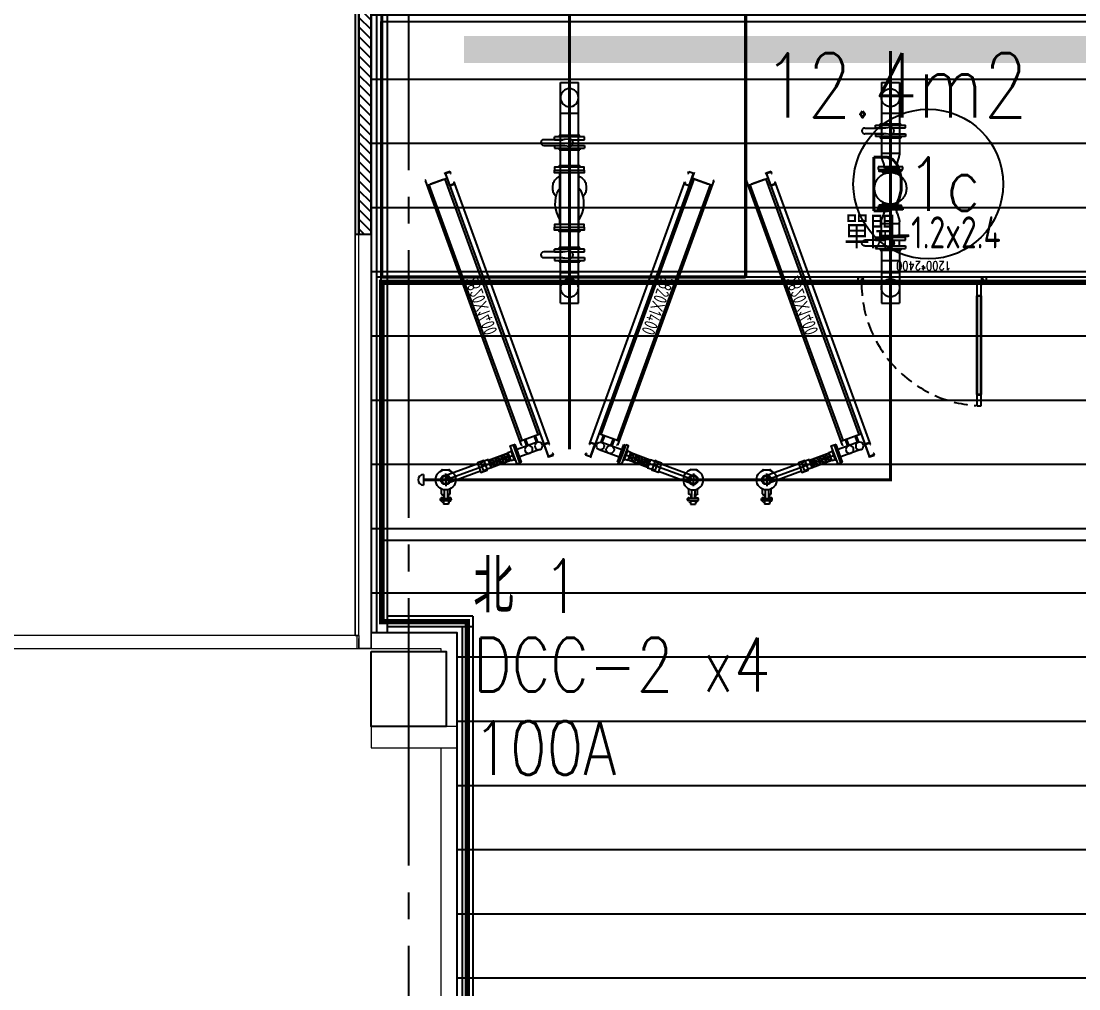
# Model space of a CAD drawing. Extents: x -18489 to 195597, y -1599 to 112111.
# Drawn here: x 1438 to 2426, y 7970 to 8874 of the extents above; entities that cross this region are included whole.
import ezdxf
from ezdxf.enums import TextEntityAlignment as Align

# ---------------------------------------------------------------- set-up
doc = ezdxf.new("R2010")
doc.units = 0
doc.header["$LTSCALE"] = 100
for name, pattern in [('188K-SM-03-F10-ARCH-PA-Y2257103$0$AP5A-SM-03-F20-ARCH-PA-Y2230801+Y2230803$0$ALL-PA-TXT-Y2221201$0$DASHED', [19.05, 12.7, -6.35]), ('188K-SM-07-F10-MECH-CR PIPE-Y2257103$0$XFM1Q20-200k$0$CENTER', [2, 1.25, -0.25, 0.25, -0.25]), ('X-S-FAB-L10$0$COL-CEN-LIN', [3.25, 2.5, -0.25, 0.25, -0.25]), ('X-S-FAB-L10$0$JJP_虛線(退縮線、投影線、地下室範圍、非屬本工程、圖面分區)', [0.45, 0.3, -0.15])]:
    doc.linetypes.add(name, pattern=pattern)
for name, color, linetype in [('188K-SM-03-F10-ARCH-PA-Y2257103$0$K-0-Door-TXT', 53, 'Continuous'), ('188K-SM-03-F10-ARCH-PA-Y2257103$0$K-AREA', 53, 'Continuous'), ('188K-SM-03-F10-ARCH-PA-Y2257103$0$K-AREA-細區', 53, 'Continuous'), ('188K-SM-03-F10-ARCH-PA-Y2257103$0$K-Door', 53, 'Continuous'), ('188K-SM-03-F10-ARCH-PA-Y2257103$0$K-P1S-4.2-單抗', 53, 'Continuous'), ('188K-SM-03-F10-ARCH-PA-Y2257103$0$K-TXT', 53, 'Continuous'), ('188K-SM-03-F10-ARCH-PA-Y2257103$0$K-岩棉 2hr 7.5-單抗', 53, 'Continuous'), ('188K-SM-03-F10-ARCH-PA-Y2257103$0$K-岩棉 2hr 7.5-非抗', 53, 'Continuous'), ('188K-SM-07-F10-MECH-CR PIPE-Y2257103$0$00_AC_CHS_12℃', 4, 'Continuous'), ('188K-SM-07-F10-MECH-CR PIPE-Y2257103$0$00_AC_CHS_20℃', 3, 'Continuous'), ('188K-SM-07-F10-MECH-CR PIPE-Y2257103$0$00_DCC', 7, 'Continuous'), ('188K-SM-07-F10-MECH-CR PIPE-Y2257103$0$00_閥站分組', 1, 'Continuous'), ('188K-SM-07-F10-MECH-CR PIPE-Y2257103$0$XFM1Q20-200k$0$U-PCW-V', 2, 'Continuous'), ('X-S-FAB-L10$0$0-DIM-TXT', 8, 'Continuous'), ('X-S-FAB-L10$0$A-WALL-EX', 8, 'Continuous'), ('X-S-FAB-L10$0$A-WALL-IN', 8, 'Continuous'), ('X-S-FAB-L10$0$BLOCK', 8, 'Continuous'), ('X-S-FAB-L10$0$CCL', 8, 'X-S-FAB-L10$0$COL-CEN-LIN'), ('X-S-FAB-L10$0$COL-S', 8, 'Continuous'), ('X-S-FAB-L10$0$PEN4', 8, 'Continuous'), ('X-S-FAB-L10$0$WALL_188K_EX', 8, 'Continuous')]:
    doc.layers.add(name, color=color, linetype=linetype)
doc.styles.add('188K-SM-03-F10-ARCH-PA-Y2257103$0$AA-TXT', font='isocp.shx', dxfattribs={"width": 0.8, "bigfont": 'chineset.shx'})
doc.styles.add('188K-SM-03-F10-ARCH-PA-Y2257103$0$AP5A-SM-03-F20-ARCH-PA-Y2230801+Y2230803$0$ALL-PA-TXT-Y2221201$0$Standard', font='txt.shx', dxfattribs={"bigfont": 'chineset.shx'})
doc.styles.add('188K-SM-03-F10-ARCH-PA-Y2257103$0$Standard', font='txt.shx', dxfattribs={"bigfont": 'chineset.shx'})
doc.styles.add('188K-SM-07-F10-MECH-CR PIPE-Y2257103$0$XFM1Q20-200k$0$12P7-XCM2P10$0$AA-TXT', font='simplex.shx', dxfattribs={"bigfont": 'china.shx'})
doc.styles.add('188K-SM-07-F10-MECH-CR PIPE-Y2257103$0$XFM1Q20-200k$0$aa-txt', font='isocp.shx', dxfattribs={"bigfont": 'chineset.shx'})
doc.styles.add('X-S-FAB-L10$0$CHINA', font='simplex.shx', dxfattribs={"width": 0.75, "bigfont": 'chineset.shx'})
doc.styles.add('X-S-FAB-L10$0$Standard', font='', dxfattribs={"width": 0.8})
doc.styles.add('X-S-FAB-L10$0$TG_NOTE_TEXT', font='simplex.shx', dxfattribs={"width": 0.75, "bigfont": 'chineset.shx'})
doc.styles.get('X-S-FAB-L10$0$Standard').set_extended_font_data('Microsoft JhengHei')

# ---------------------------------------------------------------- blocks, each defined once
blk = doc.blocks.new('X-S-FAB-L10$0$FAB2-L05')
at = {"layer": 'X-S-FAB-L10$0$CCL'}
blk.add_line((-24360, 11005), (-24360, 0), dxfattribs=at)
at = {"layer": 'X-S-FAB-L10$0$COL-S'}
blk.add_lwpolyline([(-24395, 9005), (-24325, 9005), (-24325, 8935), (-24395, 8935)], close=True, dxfattribs=at)
blk = doc.blocks.new('X-S-FAB-L10')
at = {"layer": 'X-S-FAB-L10$0$PEN4'}
h = blk.add_hatch(dxfattribs=at)
h.set_pattern_fill('LINE', color=256, scale=480)
h.set_pattern_definition([(0, (0, 0), (0, 60), [])])
h.paths.add_polyline_path([(1835, 9035), (1835, 8965), (1765, 8965), (1765, 8303), (1845, 8303), (1845, 6950), (2640, 7455.358), (2655.168, 7465), (2688.193, 7487.708), (4298.193, 8507.708), (5125, 9035), (4285, 9035), (3515, 9035), (3515, 8965), (3445, 8965), (3445, 9035), (2675, 9035), (2675, 8965), (2605, 8965), (2605, 9035)])
at = {"layer": 'X-S-FAB-L10$0$WALL_188K_EX'}
h = blk.add_hatch(dxfattribs=at)
h.set_pattern_fill('LINE', color=256, scale=2, angle=-45)
h.set_pattern_definition([(315, (1750, 8773.3835), (4.49013, 4.49013), [])])
h.paths.add_polyline_path([(1753.5, 8925), (1753.5, 8675), (1765, 8675), (1765, 8925)])
at = {"layer": 'DefPoints'}
blk.add_lwpolyline([(1835, 9035), (1835, 8965), (1765, 8965), (1765, 8303), (1845, 8303), (1845, 6950), (2640, 7455.358), (2655.168, 7465), (2688.193, 7487.708), (4298.193, 8507.708), (5125, 9035), (4285, 9035), (3515, 9035), (3515, 8965), (3445, 8965), (3445, 9035), (2675, 9035), (2675, 8965), (2605, 8965), (2605, 9035)], close=True, dxfattribs=at)
at = {"layer": 'X-S-FAB-L10$0$A-WALL-EX', "lineweight": 0}
for p, q in [((1750, 8675), (1753.5, 8675)), ((1753.5, 8300), (1753.5, 8675)), ((1753.5, 8675), (1761.5, 8675)), ((1761.5, 8675), (1765, 8675)), ((1753.5, 8300), (1753.5, 8288)), ((1753.5, 8300), (1753.5, 8288)), ((1753.5, 8300), (1753.5, 8288)), ((1753.5, 8288), (1753.5, 8297.2)), ((1753.5, 8288), (1753.5, 8297.2)), ((1765, 8288), (1765, 8300)), ((1765, 8288), (1765, 8300)), ((1765, 8288), (1765, 8300)), ((1753.5, 8288), (1765, 8288)), ((1753.5, 8288), (1765, 8288))]:
    blk.add_line(p, q, dxfattribs=at)
at = {"layer": 'X-S-FAB-L10$0$A-WALL-EX', "linetype": 'X-S-FAB-L10$0$JJP_虛線(退縮線、投影線、地下室範圍、非屬本工程、圖面分區)', "lineweight": 0}
blk.add_line((1751.75, 8299.997), (-38, 8299.997), dxfattribs=at)
at = {"layer": 'X-S-FAB-L10$0$A-WALL-EX', "lineweight": 0, "flags": 128}
for points in [[(1750, 8300), (1750, 9170)], [(1750, 8300), (1750, 9170)], [(1750, 8300), (1750, 9170)], [(1750, 8300), (1750, 9170)], [(1750, 8300), (1750, 9170)], [(1750, 8675), (1750, 8300)], [(1750, 8300), (1750, 8675)], [(1750, 8300), (1750, 8675)], [(1765, 8300), (1765, 8675)], [(1753.5, 8300), (-38, 8300)], [(1750, 8300), (1753.5, 8300)], [(1765, 8300), (1765, 8288)], [(-38, 8288), (1765, 8288)], [(1765, 8288), (1753.5, 8288)], [(1765, 8288), (1753.5, 8288)], [(1765, 8215), (1765, 8195)], [(1765, 8195), (1830, 8195)]]:
    blk.add_lwpolyline(points, dxfattribs=at)
at = {"layer": 'X-S-FAB-L10$0$A-WALL-EX', "linetype": 'X-S-FAB-L10$0$JJP_虛線(退縮線、投影線、地下室範圍、非屬本工程、圖面分區)', "lineweight": 0, "flags": 128}
for points in [[(1751.75, 8300), (-50, 8300)], [(1751.75, 8300), (1751.75, 8299.997)], [(1751.75, 8299.997), (1751.75, 8287.997)], [(-38, 8287.997), (1751.75, 8287.997)]]:
    blk.add_lwpolyline(points, dxfattribs=at)
at = {"layer": 'X-S-FAB-L10$0$A-WALL-IN', "lineweight": 0}
for p, q in [((1845, 8215), (1835, 8215)), ((1845, 8215), (1835, 8215)), ((1845, 8195), (1845, 8215)), ((1830, 8195), (1845, 8195)), ((1830, 8195), (1845, 8195))]:
    blk.add_line(p, q, dxfattribs=at)
at = {"layer": 'X-S-FAB-L10$0$A-WALL-IN', "lineweight": 0, "flags": 128}
for points in [[(1830, 8303), (1765, 8303)], [(1765, 8303), (1765, 8288)], [(1845, 8303), (1830, 8303)], [(1845, 7150), (1845, 8303)], [(1765, 8288), (1830, 8288)], [(1830, 8288), (1830, 8285)], [(1830, 8195), (1830, 7535)]]:
    blk.add_lwpolyline(points, dxfattribs=at)
at = {"layer": 'X-S-FAB-L10$0$COL-S'}
for p, q in [((1765, 8285), (1835, 8285)), ((1765, 8215), (1765, 8285)), ((1835, 8285), (1835, 8215)), ((1835, 8215), (1765, 8215))]:
    blk.add_line(p, q, dxfattribs=at)
at = {"layer": 'X-S-FAB-L10$0$WALL_188K_EX'}
for points in [[(1750, 8925), (1750, 8675), (1753.5, 8675), (1753.5, 8925)], [(1753.5, 8925), (1753.5, 8675), (1765, 8675), (1765, 8925)]]:
    blk.add_lwpolyline(points, close=True, dxfattribs=at)
at = {"layer": 'X-S-FAB-L10$0$BLOCK'}
blk.add_blockref('X-S-FAB-L10$0$FAB2-L05', (26160, -720), dxfattribs=at)
at = {"style": 'X-S-FAB-L10$0$TG_NOTE_TEXT', "width": 0.5, "flags": 1}
for p in [(7463.301, 9020), (18268.251, 8649), (11197.77, 4800.167), (16485.801, 4800.167), (25420.27, 2635), (13360, 320.001, 0), (7463.301, -33.333)]:
    blk.add_attdef('WH', text='', height=20, dxfattribs=at).set_placement(p, align=Align.BOTTOM_LEFT)
at = {"width": 0.5}
for style, p in [('X-S-FAB-L10$0$TG_NOTE_TEXT', (7585, 9020)), ('X-S-FAB-L10$0$TG_NOTE_TEXT', (18389.95, 8649)), ('X-S-FAB-L10$0$TG_NOTE_TEXT', (11117.5, 4813.5)), ('X-S-FAB-L10$0$TG_NOTE_TEXT', (16607.5, 4813.5)), ('X-S-FAB-L10$0$TG_NOTE_TEXT', (25350, 2635)), ('X-S-FAB-L10$0$Standard', (13129.375, 325.001, 0)), ('X-S-FAB-L10$0$TG_NOTE_TEXT', (7585, -20))]:
    blk.add_attdef('DESC', text='', height=10, dxfattribs=dict(at, style=style)).set_placement(p, align=Align.BOTTOM_LEFT)
for tag, style, p in [('TYPE', 'X-S-FAB-L10$0$TG_NOTE_TEXT', (7619.286, 9020)), ('NO', 'X-S-FAB-L10$0$TG_NOTE_TEXT', (7650.095, 9020)), ('TYPE', 'X-S-FAB-L10$0$TG_NOTE_TEXT', (18424.236, 8649)), ('NO', 'X-S-FAB-L10$0$TG_NOTE_TEXT', (18455.045, 8649)), ('NO', 'X-S-FAB-L10$0$TG_NOTE_TEXT', (11088.595, 4813.5)), ('TYPE', 'X-S-FAB-L10$0$TG_NOTE_TEXT', (11151.786, 4813.5)), ('TYPE', 'X-S-FAB-L10$0$TG_NOTE_TEXT', (16641.786, 4813.5)), ('NO', 'X-S-FAB-L10$0$TG_NOTE_TEXT', (16672.595, 4813.5)), ('NO', 'X-S-FAB-L10$0$TG_NOTE_TEXT', (25313, 2635)), ('TYPE', 'X-S-FAB-L10$0$TG_NOTE_TEXT', (25350, 2635)), ('NO', 'X-S-FAB-L10$0$Standard', (13100, 320.001, 0)), ('TYPE', 'X-S-FAB-L10$0$Standard', (13129.375, 320.001, 0)), ('TYPE', 'X-S-FAB-L10$0$TG_NOTE_TEXT', (7619.286, -20)), ('NO', 'X-S-FAB-L10$0$TG_NOTE_TEXT', (7650.095, -20))]:
    blk.add_attdef(tag, text='', height=10, dxfattribs=dict(at, style=style)).set_placement(p, align=Align.BOTTOM_RIGHT)
at = {"style": 'X-S-FAB-L10$0$TG_NOTE_TEXT', "width": 0.5, "flags": 1}
for rotation, p in [(180, (43, 7480)), (180, (943, 7480)), (90, (24310, 3717.77)), (270, (17080, 1711.699))]:
    blk.add_attdef('WH', text='', height=20, rotation=rotation, dxfattribs=at).set_placement(p, align=Align.BOTTOM_LEFT)
at = {"width": 0.5}
for rotation, style, p in [(180, 'X-S-FAB-L10$0$Standard', (317.625, 7480)), (180, 'X-S-FAB-L10$0$Standard', (1217.625, 7480)), (90, 'X-S-FAB-L10$0$TG_NOTE_TEXT', (24310, 3647.5)), (270, 'X-S-FAB-L10$0$TG_NOTE_TEXT', (17080, 1605))]:
    blk.add_attdef('DESC', text='', height=10, rotation=rotation, dxfattribs=dict(at, style=style)).set_placement(p, align=Align.BOTTOM_LEFT)
for tag, rotation, style, p in [('TYPE', 180, 'X-S-FAB-L10$0$Standard', (317.625, 7480)), ('NO', 180, 'X-S-FAB-L10$0$Standard', (347, 7480)), ('TYPE', 180, 'X-S-FAB-L10$0$Standard', (1217.625, 7480)), ('NO', 180, 'X-S-FAB-L10$0$Standard', (1247, 7480)), ('TYPE', 90, 'X-S-FAB-L10$0$TG_NOTE_TEXT', (24310, 3647.5)), ('NO', 90, 'X-S-FAB-L10$0$TG_NOTE_TEXT', (24310, 3610.5)), ('TYPE', 270, 'X-S-FAB-L10$0$TG_NOTE_TEXT', (17080, 1605)), ('NO', 270, 'X-S-FAB-L10$0$TG_NOTE_TEXT', (17080, 1573))]:
    blk.add_attdef(tag, text='', height=10, rotation=rotation, dxfattribs=dict(at, style=style)).set_placement(p, align=Align.BOTTOM_RIGHT)
at = {"layer": 'X-S-FAB-L10$0$0-DIM-TXT', "style": 'X-S-FAB-L10$0$CHINA', "width": 0.75}
for p in [(667.414, 7855.1, -2689.4), (22627.353, 6728.814), (25644.722, 6728.814), (24778.787, 5569.051), (1118.252, 4980), (417.801, 4594.623), (23874.84, 4355), (22927.43, 4330.122), (23749.869, 3901.367), (417.801, 3765.236), (1118.252, 3730), (417.801, 3115.79), (536.882, 2227.832), (16908.994, 1782.652), (888.445, 880.466), (16977.43, 750), (18878.841, 750), (25641.221, 553.233), (21364.03, 526.894)]:
    blk.add_attdef('HIG', text='', height=80, dxfattribs=at).set_placement(p, align=Align.MIDDLE_LEFT)
blk = doc.blocks.new('188K-SM-07-F10-MECH-CR PIPE-Y2257103$0$XFM1Q20-200k$0$BV-150V-T1')
at = {"color": 0, "linetype": 'ByBlock'}
for p, q in [((-2.7, 13.97), (-5.24, 13.97)), ((-5.24, -13.97), (-5.24, 13.97)), ((2.7, 13.97), (5.24, 13.97)), ((5.24, 13.97), (5.24, -13.97)), ((-5.24, 9.6), (-6.67, 9.6)), ((-6.67, -9.6), (-6.67, 9.6)), ((5.24, 9.6), (6.67, 9.6)), ((6.67, 9.6), (6.67, -9.6)), ((-5.24, -9.6), (-6.67, -9.6)), ((2.7, -8.41), (-2.7, -8.41)), ((5.24, -9.6), (6.67, -9.6)), ((-2.7, -13.97), (-5.24, -13.97)), ((2.7, -13.97), (5.24, -13.97))]:
    blk.add_line(p, q, dxfattribs=at)
blk.add_lwpolyline([(-2.67, 7.5), (-2.67, 24.03, -1), (2.67, 24.03), (2.67, 7.68, 0.028765), (2.87, 4.24), (3.32, 0.29, -1.044614), (-3.34, 0), (-2.87, 4.06, 0.028765)], format="xyb", close=True, dxfattribs=at)
for points in [[(-2.7, 13.97), (-2.7, 6.15)], [(2.7, 13.97), (2.7, 6.33)], [(-2.7, -1.96), (-2.7, -13.97)], [(2.7, -1.96), (2.7, -13.97)]]:
    blk.add_lwpolyline(points, dxfattribs=at)
blk = doc.blocks.new('188K-SM-07-F10-MECH-CR PIPE-Y2257103$0$XFM1Q20-200k$0$YS-06-B')
at = {"layer": '188K-SM-07-F10-MECH-CR PIPE-Y2257103$0$XFM1Q20-200k$0$U-PCW-V', "color": 0}
for p, q in [((54.97, 8.89), (6.86, 8.89)), ((54.97, -8.89), (6.86, -8.89))]:
    blk.add_line(p, q, dxfattribs=at)
for points in [[(3.97, -13.85), (1.43, -13.85), (1.43, 13.85), (3.97, 13.85), (3.97, -13.85)], [(3.97, -13.85), (6.51, -13.85), (6.51, 13.85), (3.97, 13.85), (3.97, -13.85)], [(57.51, -13.85), (54.97, -13.85), (54.97, 13.85), (57.51, 13.85), (57.51, -13.85)], [(57.51, -13.85), (60.05, -13.85), (60.05, 13.85), (57.51, 13.85), (57.51, -13.85)], [(1.43, -9.6), (0, -9.6), (0, 9.6), (1.43, 9.6)], [(60.05, -9.6), (61.48, -9.6), (61.48, 9.6), (60.05, 9.6)]]:
    blk.add_lwpolyline(points, dxfattribs=at)
for points in [[(18.6, 15.46, 0.133256), (14.63, 14.38, 0.106756), (10.87, 10.93, 0.036777), (9.64, 8.89, 0.036777)], [(28.76, 12.49, 0.064337), (26.31, 14.38, 0.133256), (22.34, 15.46)], [(9.64, -8.89, 0.036777), (10.87, -10.93, 0.106756), (14.63, -14.38, 0.133256), (18.6, -15.46)], [(22.34, -15.46, 0.133256), (26.31, -14.38, 0.064337), (28.76, -12.49, 0.064337)]]:
    blk.add_lwpolyline(points, format="xyb", dxfattribs=at)
for centre, radius, start, end in [((20.47, 4.27), 11.34, 80.52454, 99.47546), ((29.03, 0), 12.06, 121.76927, 132.51728), ((35.18, -14.34), 27.59, 57.36976, 116.9234), ((29.03, 0), 12.06, 227.48272, 238.23073), ((35.18, 14.34), 27.59, 243.0766, 302.63024), ((20.47, -4.27), 11.34, 260.52454, 279.47546)]:
    blk.add_arc(centre, radius, start, end, dxfattribs=at)
blk = doc.blocks.new('188K-SM-07-F10-MECH-CR PIPE-Y2257103$0$DCC-閥站(入)')
at = {"layer": '188K-SM-07-F10-MECH-CR PIPE-Y2257103$0$00_DCC', "color": 4}
for p, q in [((-8.41, 206.26, 0), (-8.41, 0, 0)), ((-8.41, 206.26), (8.41, 206.26)), ((8.41, 206.26, 0), (8.41, 0, 0)), ((-8.41, 177.68), (8.41, 177.68)), ((8.41, 112.03, 0), (8.41, 140.61, 0)), ((-8.41, 28.58), (8.41, 28.58)), ((-8.41, 0), (8.41, 0))]:
    blk.add_line(p, q, dxfattribs=at)
at = {"layer": '188K-SM-07-F10-MECH-CR PIPE-Y2257103$0$00_DCC', "color": 4, "linetype": '188K-SM-07-F10-MECH-CR PIPE-Y2257103$0$XFM1Q20-200k$0$CENTER'}
blk.add_line((0, 0, 0), (0, 206.26, 0), dxfattribs=at)
at = {"layer": '188K-SM-07-F10-MECH-CR PIPE-Y2257103$0$00_DCC', "color": 4}
for centre in [(0, 191.97), (0, 14.29)]:
    blk.add_circle(centre, 8.41, dxfattribs=at)
at = {"layer": '188K-SM-07-F10-MECH-CR PIPE-Y2257103$0$00_DCC', "color": 4, "rotation": 90}
for name, p in [('188K-SM-07-F10-MECH-CR PIPE-Y2257103$0$XFM1Q20-200k$0$BV-150V-T1', (0, 161.01)), ('188K-SM-07-F10-MECH-CR PIPE-Y2257103$0$XFM1Q20-200k$0$YS-06-B', (0, 77.87)), ('188K-SM-07-F10-MECH-CR PIPE-Y2257103$0$XFM1Q20-200k$0$BV-150V-T1', (0, 56.2))]:
    blk.add_blockref(name, p, dxfattribs=at)
blk = doc.blocks.new('188K-SM-07-F10-MECH-CR PIPE-Y2257103$0$XFM1Q20-200k$0$R6-4')
at = {"layer": '188K-SM-07-F10-MECH-CR PIPE-Y2257103$0$00_DCC', "color": 60}
for p, q in [((-5.72, 0), (-5.72, -1.01)), ((-5.72, 0), (5.72, 0)), ((-6.22, -4.15), (-7.91, -9.27)), ((5.72, 0), (5.72, -1.01)), ((6.22, -4.15), (7.91, -9.27)), ((-8.41, -13.97), (-8.41, -12.4)), ((8.41, -13.97), (-8.41, -13.97)), ((8.41, -13.97), (8.41, -12.4))]:
    blk.add_line(p, q, dxfattribs=at)
for centre, start, end in [((1.59, -12.4), 161.73209, 180), ((-15.72, -1.01), 341.73209, 0), ((15.72, -1.01), 180, 198.26791), ((-1.59, -12.4), 0, 18.26791)]:
    blk.add_arc(centre, 10, start, end, dxfattribs=at)
blk = doc.blocks.new('188K-SM-07-F10-MECH-CR PIPE-Y2257103$0$DCC-閥站(出)')
at = {"layer": '188K-SM-07-F10-MECH-CR PIPE-Y2257103$0$00_DCC', "color": 60, "linetype": '188K-SM-07-F10-MECH-CR PIPE-Y2257103$0$XFM1Q20-200k$0$CENTER'}
for p, q in [((-8.41, 206.26, 0), (-8.41, 140.24, 0)), ((-8.41, 206.26, 0), (8.41, 206.26, 0)), ((0, 0), (0, 206.26, 0)), ((8.41, 206.26, 0), (8.41, 140.24, 0)), ((-8.41, 177.68, 0), (8.41, 177.68, 0)), ((-10.79, 124.72, 0), (-0.29, 124.72, 0)), ((-10.79, 124.72, 0), (-10.79, 123.22, 0)), ((-10.79, 123.22, 0), (-0.29, 123.22, 0)), ((-10.69, 123.12, 0), (-10.79, 123.22, 0)), ((-0.29, 123.12, 0), (-10.69, 123.12, 0)), ((-7.84, 124.92, 0), (-0.29, 124.92, 0)), ((-7.84, 124.72, 0), (-7.84, 124.92, 0)), ((-7.29, 122.11, 0), (-7.29, 122.92, 0)), ((-6.69, 121.93, 0), (-0.29, 121.93, 0)), ((7.26, 124.92, 0), (-0.29, 124.92, 0)), ((10.21, 124.72, 0), (-0.29, 124.72, 0)), ((10.21, 123.22, 0), (-0.29, 123.22, 0)), ((-0.29, 123.12, 0), (10.11, 123.12, 0)), ((6.71, 121.93, 0), (-0.29, 121.93, 0)), ((6.71, 121.93, 0), (6.71, 122.92, 0)), ((7.26, 124.72, 0), (7.26, 124.92, 0)), ((10.11, 123.12, 0), (10.21, 123.22, 0)), ((10.21, 124.72, 0), (10.21, 123.22, 0)), ((-10.69, 91.52, 0), (-10.79, 91.42, 0)), ((-10.79, 91.42, 0), (-0.29, 91.42, 0)), ((-10.79, 89.92, 0), (-10.79, 91.42, 0)), ((-10.79, 89.92, 0), (-0.29, 89.92, 0)), ((-0.29, 91.52, 0), (-10.69, 91.52, 0)), ((-7.84, 89.92, 0), (-7.84, 89.72, 0)), ((-7.84, 89.72, 0), (-0.29, 89.72, 0)), ((-7.29, 93.01, 0), (-7.29, 91.72, 0)), ((6.71, 92.52, 0), (-7.29, 92.52, 0)), ((-0.29, 91.52, 0), (10.11, 91.52, 0)), ((10.21, 91.42, 0), (-0.29, 91.42, 0)), ((10.21, 89.92, 0), (-0.29, 89.92, 0)), ((7.26, 89.72, 0), (-0.29, 89.72, 0)), ((6.71, 92.52, 0), (6.71, 91.72, 0)), ((7.26, 89.92, 0), (7.26, 89.72, 0)), ((10.11, 91.52, 0), (10.21, 91.42, 0)), ((10.21, 89.92, 0), (10.21, 91.42, 0)), ((-8.41, 62.58, 0), (-8.41, 74.04, 0)), ((8.41, 62.58, 0), (8.41, 74.04, 0)), ((-8.41, 49.53, 0), (-8.41, 0, 0)), ((8.41, 49.53, 0), (8.41, 0, 0)), ((8.4, 39.53, 0), (-8.4, 39.53, 0)), ((-8.41, 28.57, 0), (8.41, 28.57, 0)), ((-8.41, 0, 0), (8.41, 0, 0))]:
    blk.add_line(p, q, dxfattribs=at)
at = {"layer": '188K-SM-07-F10-MECH-CR PIPE-Y2257103$0$00_DCC', "color": 60, "linetype": '188K-SM-07-F10-MECH-CR PIPE-Y2257103$0$XFM1Q20-200k$0$CENTER', "elevation": 0}
for points in [[(-11.43, 124.92), (11.43, 124.92), (11.43, 127.3), (-11.43, 127.3)], [(-11.43, 89.67), (11.43, 89.67), (11.43, 87.29), (-11.43, 87.29)]]:
    blk.add_lwpolyline(points, close=True, dxfattribs=at)
at = {"layer": '188K-SM-07-F10-MECH-CR PIPE-Y2257103$0$00_DCC', "color": 60, "linetype": '188K-SM-07-F10-MECH-CR PIPE-Y2257103$0$XFM1Q20-200k$0$CENTER'}
for centre, radius in [((0, 191.97, 0), 8.41), ((0, 107.32, 0), 14.88), ((0, 14.29, 0), 8.41)]:
    blk.add_circle(centre, radius, dxfattribs=at)
for centre, radius, start, end in [((-7.49, 122.92, 0), 0.2, 0, 90), ((-7.41, 120.62, 0), 1.5, 45, 85.36093), ((-7.46, 120.67, 0), 1.5, 345, 45), ((7.46, 120.67, 0), 1.5, 135, 195), ((7.41, 120.62, 0), 1.5, 94.63907, 135), ((6.91, 122.92, 0), 0.2, 90, 180), ((-7.49, 91.72, 0), 0.2, 270, 0), ((-8.4, 94.02, 0), 1.5, 317.6297, 21.32321), ((6.91, 91.72, 0), 0.2, 180, 270), ((8.4, 94.02, 0), 1.5, 158.67679, 222.3703)]:
    blk.add_arc(centre, radius, start, end, dxfattribs=at)
for name, p, rotation in [('188K-SM-07-F10-MECH-CR PIPE-Y2257103$0$XFM1Q20-200k$0$BV-150V-T1', (0, 161.01, 0), 90), ('188K-SM-07-F10-MECH-CR PIPE-Y2257103$0$XFM1Q20-200k$0$R6-4', (0, 126.3, 0), 180)]:
    blk.add_blockref(name, p, dxfattribs=dict(at, rotation=rotation))
at = {"layer": '188K-SM-07-F10-MECH-CR PIPE-Y2257103$0$00_DCC', "color": 60, "linetype": '188K-SM-07-F10-MECH-CR PIPE-Y2257103$0$XFM1Q20-200k$0$CENTER', "xscale": -1}
blk.add_blockref('188K-SM-07-F10-MECH-CR PIPE-Y2257103$0$XFM1Q20-200k$0$R6-4', (0, 88.29, 0), dxfattribs=at)
at = {"layer": '188K-SM-07-F10-MECH-CR PIPE-Y2257103$0$00_DCC', "color": 60, "linetype": '188K-SM-07-F10-MECH-CR PIPE-Y2257103$0$XFM1Q20-200k$0$CENTER', "xscale": -1, "rotation": 90}
blk.add_blockref('188K-SM-07-F10-MECH-CR PIPE-Y2257103$0$XFM1Q20-200k$0$BV-150V-T1', (0, 56.2, 0), dxfattribs=at)
blk = doc.blocks.new('188K-SM-07-F10-MECH-CR PIPE-Y2257103$0$XFM1P20-200k$0$005')
at = {"layer": '188K-SM-07-F10-MECH-CR PIPE-Y2257103$0$00_DCC'}
h = blk.add_hatch(dxfattribs=at)
h.set_pattern_fill('AR-HBONE', color=60, scale=0.430893, angle=360, style=0)
h.set_pattern_definition([(135, (-2258.2576, -4619.8331), (-8e-16, 2.4374981), [5.1707143, -1.7235714]), (45, (-2259.4764, -4618.6144), (-8e-16, 2.4374981), [5.1707143, -1.7235714])])
h.paths.add_polyline_path([(21.88125, -3.01625), (21.88125, 3.01625), (5.88125, 3.01625), (5.88125, -3.01625)])
edge = h.paths.add_edge_path(flags=17)
edge.add_line((21.88125, 3.01625), (21.88125, -3.01625))
at = {"layer": '188K-SM-07-F10-MECH-CR PIPE-Y2257103$0$00_DCC', "color": 60}
for p, q in [((5.88125, 3.31625), (3, 3.31625)), ((5.88125, 3.31625), (5.88125, -3.31625)), ((21.88125, 3.01625), (5.88125, 3.01625)), ((5.88125, 3.01625), (5.88125, -3.01625)), ((21.88125, 3.31625), (24.7625, 3.31625)), ((21.88125, 3.31625), (21.88125, -3.31625)), ((21.88125, 3.01625), (21.88125, -3.01625)), ((21.88125, -3.01625), (21.88125, 3.01625)), ((28.2625, 3.31625), (24.7625, 3.31625)), ((28.2625, 3.31625), (28.2625, -3.31625)), ((5.88125, -3.31625), (3, -3.31625)), ((21.88125, -3.01625), (5.88125, -3.01625)), ((21.88125, -3.31625), (28.2625, -3.31625)), ((28.2625, -3.31625), (25.38125, -3.31625))]:
    blk.add_line(p, q, dxfattribs=at)
for points in [[(0, -7.6), (0, 7.6), (2.38125, 7.6), (2.38125, -7.6), (0, -7.6)], [(2.38125, 3.8975), (3, 3.8975), (3, -3.8975), (2.38125, -3.8975)]]:
    blk.add_lwpolyline(points, dxfattribs=at)
blk = doc.blocks.new('188K-SM-07-F10-MECH-CR PIPE-Y2257103$0$DCC_配管')
at = {"layer": '188K-SM-07-F10-MECH-CR PIPE-Y2257103$0$00_DCC', "color": 60}
for p, q in [((-64.6, 32.32, 0), (-64.61, 32.32, 0)), ((-63.2, 32.48, 0), (-58.33, 28.64, 0)), ((-71.24, 26.73, 0), (-62.06, 19.48, 0)), ((-63.02, 27.7, 0), (-70.28, 18.51, 0)), ((-66.65, 23.11, 0), (-3.17, 1.1)), ((-33.99, 15.66), (-65.45, 26.55, 0)), ((-58.16, 27.23, 0), (-58.16, 27.23, 0)), ((-82.43, 11.23, 0), (-81.37, 12.58, 0)), ((-74.54, 5, 0), (-82.43, 11.23, 0)), ((-82.36, 10.51, 0), (-82.1, 10.83, 0)), ((-81.66, 9.81, 0), (-82.32, 10.34, 0)), ((-82.14, 10.34, 0), (-81.89, 10.66, 0)), ((-81.7, 9.99, 0), (-81.45, 10.31, 0)), ((-81.48, 9.82, 0), (-81.23, 10.13, 0)), ((-81.37, 12.58, 0), (-73.47, 6.34, 0)), ((-80.65, 12.67, 0), (-80.9, 12.35, 0)), ((-80.43, 12.5, 0), (-80.68, 12.18, 0)), ((-79.81, 12.15, 0), (-80.47, 12.67, 0)), ((-79.99, 12.15, 0), (-80.24, 11.83, 0)), ((-79.77, 11.98, 0), (-80.02, 11.66, 0)), ((-76.96, 13.5, 0), (-79.06, 10.84, 0)), ((-73.6, 16.72, 0), (-78, 11.14, 0)), ((-77.84, 15.55, 0), (-75.14, 18.98, 0)), ((-77.68, 14.15, 0), (-77.2, 13.77, 0)), ((-73.6, 10.85, 0), (-75.7, 8.18, 0)), ((-71.25, 14.87, 0), (-75.63, 9.32, 0)), ((-72.8, 10.3, 0), (-73.28, 10.68, 0)), ((-71.4, 10.47, 0), (-68.69, 13.89, 0)), ((-36.38, 8.77), (-67.65, 19.59, 0)), ((-80.7, 9.11, 0), (-82.52, 6.8, 0)), ((-78.82, 3.89, 0), (-82.52, 6.8, 0)), ((-82.19, 8.1, 0), (-81.89, 8.5, 0)), ((-81.76, 7.76, 0), (-82.19, 8.1, 0)), ((-81.45, 8.15, 0), (-81.89, 8.5, 0)), ((-77, 6.19, 0), (-80.7, 9.11, 0)), ((-79.35, 8.8, 0), (-79.72, 8.34, 0)), ((-77, 6.19, 0), (-78.82, 3.89, 0)), ((-78.07, 4.85, 0), (-77.63, 4.5, 0)), ((-77.61, 7.43, 0), (-77.98, 6.96, 0)), ((-77.76, 5.24, 0), (-77.32, 4.89, 0)), ((-77.63, 4.5, 0), (-77.32, 4.89, 0)), ((-76.13, 5.6, 0), (-75.88, 5.92, 0)), ((-76.09, 5.42, 0), (-75.43, 4.9, 0)), ((-75.91, 5.42, 0), (-75.66, 5.74, 0)), ((-75.47, 5.08, 0), (-75.22, 5.4, 0)), ((-75.25, 4.9, 0), (-75, 5.22, 0)), ((-74.43, 7.76, 0), (-74.68, 7.44, 0)), ((-74.54, 5, 0), (-73.47, 6.34, 0)), ((-74.21, 7.58, 0), (-74.46, 7.26, 0)), ((-74.25, 7.76, 0), (-73.59, 7.24, 0)), ((-73.77, 7.24, 0), (-74.02, 6.92, 0)), ((-73.55, 7.06, 0), (-73.8, 6.74, 0)), ((1.2, 3.45), (-1.2, -3.45))]:
    blk.add_line(p, q, dxfattribs=at)
at = {"layer": '188K-SM-07-F10-MECH-CR PIPE-Y2257103$0$00_DCC', "color": 60, "elevation": 0}
for points in [[(-27.62, 14.58), (-33.64, 16.67), (-36.73, 7.76), (-30.71, 5.67)], [(-28.33, 14.83), (-27.62, 14.58), (-30.71, 5.67), (-31.42, 5.91)]]:
    blk.add_lwpolyline(points, dxfattribs=at)
at = {"layer": '188K-SM-07-F10-MECH-CR PIPE-Y2257103$0$00_DCC', "color": 60}
for centre, radius in [((-66.65, 23.1, 0), 9.44), ((-66.65, 23.11, 0), 4.44), ((-66.65, 23.11, 0), 3.65)]:
    blk.add_circle(centre, radius, dxfattribs=at)
for centre, radius, start, end in [((-63.82, 31.7, 0), 1, 51.70966, 141.70966), ((-65.31, 24.87, 0), 2.22, 232.78899, 50.63033), ((-58.95, 27.85, 0), 1, 321.70966, 51.70966), ((-82.23, 10.45, 0), 0.143, 154.39004, 309.02928), ((-82.23, 10.89, 0), 0.143, 334.39004, 51.70966), ((-81.73, 10.39, 0), 0.406, 188.10684, 275.31248), ((-82.01, 10.72, 0), 0.143, 334.39004, 129.02928), ((-81.85, 10.25, 0), 0.406, 8.10684, 95.31248), ((-81.57, 9.93, 0), 0.143, 154.39004, 309.02928), ((-81.36, 10.2, 0), 0.143, 334.39004, 129.02928), ((-81.14, 10.02, 0), 0.143, 51.70966, 129.02928), ((-80.99, 12.46, 0), 0.143, 231.70966, 309.02928), ((-80.77, 12.29, 0), 0.143, 154.39004, 309.02928), ((-80.28, 12.23, 0), 0.406, 188.10684, 275.31248), ((-80.56, 12.56, 0), 0.143, 334.39004, 129.02928), ((-80.39, 12.09, 0), 0.406, 8.10684, 95.31248), ((-80.11, 11.77, 0), 0.143, 154.39004, 309.02928), ((-79.89, 11.59, 0), 0.143, 154.39004, 231.70966), ((-79.9, 12.04, 0), 0.143, 334.39004, 129.02928), ((-78.76, 11.79, 0), 1, 231.70966, 321.70966), ((-77.06, 14.93, 0), 1, 141.70966, 231.70966), ((-77.82, 12.98, 0), 1, 321.70966, 51.70966), ((-73.9, 9.89, 0), 1, 51.70966, 141.70966), ((-72.18, 11.09, 0), 1, 231.70966, 321.70966), ((-76, 5.54, 0), 0.143, 154.39004, 309.02928), ((-76.01, 5.98, 0), 0.143, 334.39004, 51.70966), ((-75.51, 5.48, 0), 0.406, 188.10684, 275.31248), ((-75.79, 5.8, 0), 0.143, 334.39004, 129.02928), ((-74.84, 8.7, 0), 1, 141.70966, 231.70966), ((-75.62, 5.34, 0), 0.406, 8.10684, 95.31248), ((-75.35, 5.01, 0), 0.143, 154.39004, 309.02928), ((-75.13, 5.28, 0), 0.143, 334.39004, 129.02928), ((-74.91, 5.11, 0), 0.143, 51.70966, 129.02928), ((-74.77, 7.55, 0), 0.143, 231.70966, 309.02928), ((-74.55, 7.38, 0), 0.143, 154.39004, 309.02928), ((-74.06, 7.32, 0), 0.406, 188.10684, 275.31248), ((-74.34, 7.65, 0), 0.143, 334.39004, 129.02928), ((-74.17, 7.18, 0), 0.406, 8.10684, 95.31248), ((-73.89, 6.86, 0), 0.143, 154.39004, 309.02928), ((-73.67, 6.68, 0), 0.143, 154.39004, 231.70966), ((-73.68, 7.12, 0), 0.143, 334.39004, 129.02928)]:
    blk.add_arc(centre, radius, start, end, dxfattribs=at)
at = {"layer": '188K-SM-07-F10-MECH-CR PIPE-Y2257103$0$00_DCC', "color": 60, "xscale": 1.210111893907765, "yscale": 1.210111893907765, "zscale": 1.210111893907765, "rotation": 160.8548292855056}
blk.add_blockref('188K-SM-07-F10-MECH-CR PIPE-Y2257103$0$XFM1P20-200k$0$005', (0, 0), dxfattribs=at)
blk = doc.blocks.new('188K-SM-07-F10-MECH-CR PIPE-Y2257103$0$DCC-2_2.82x1.4')
at = {"layer": '188K-SM-07-F10-MECH-CR PIPE-Y2257103$0$00_DCC', "color": 4}
for p, q in [((278.05, 32.11), (260.55, 32.11)), ((260.55, 30.31), (260.55, 32.11)), ((278.05, 30.31), (260.55, 30.31)), ((265.65, 10.21), (265.65, 30.31)), ((272.95, 10.21), (272.95, 30.31)), ((278.05, 30.31), (278.05, 32.11)), ((0, 25.01), (263, 25.11)), ((0, 24.01), (0, 25.01)), ((5, 25.01), (5, 5.01)), ((5, 25.01), (5, 5.01)), ((5, 23.01), (259, 23.11)), ((5, 8.61), (5, 21.41)), ((259, 25.11), (259, 5.11)), ((265.65, 20.61), (259, 20.61)), ((263, 25.11), (263, 24.11)), ((265.65, 19.41), (259, 19.41)), ((265.65, 10.81), (259, 10.81)), ((0, 6.01), (0, 5.01)), ((5, 7.01), (259, 7.11)), ((265.65, 9.61), (259, 9.61))]:
    blk.add_line(p, q, dxfattribs=at)
at = {"layer": '188K-SM-07-F10-MECH-CR PIPE-Y2257103$0$00_DCC', "color": 24}
for p, q in [((0, 5.01), (282, 5.11)), ((282, 5.11), (282, 6.11))]:
    blk.add_line(p, q, dxfattribs=at)
at = {"layer": '188K-SM-07-F10-MECH-CR PIPE-Y2257103$0$00_DCC'}
for p, q in [((0, 0), (0, 5)), ((0, 5), (12.5, 5)), ((2, 0), (0, 0)), ((12.18, 4.68), (0.32, 4.68)), ((0.32, 4.68), (0.32, 0.32)), ((0.32, 0.32), (2, 0.32)), ((2, 0.32), (2, 0)), ((10.5, 0), (10.5, 0.32)), ((10.5, 0.32), (12.18, 0.32)), ((12.5, 0), (10.5, 0)), ((12.18, 0.32), (12.18, 4.68)), ((12.5, 5), (12.5, 0)), ((12.5, -0.05), (12.5, 4.95)), ((269.5, 5.11), (269.5, 0.11)), ((269.5, 0.11), (269.5, 5.11)), ((269.5, 5.11), (282, 5.11)), ((271.5, 0.11), (269.5, 0.11)), ((281.68, 4.79), (269.82, 4.79)), ((269.82, 4.79), (269.82, 0.43)), ((269.82, 0.43), (271.5, 0.43)), ((271.5, 0.43), (271.5, 0.11)), ((280, 0.11), (280, 0.43)), ((280, 0.43), (281.68, 0.43)), ((282, 0.11), (280, 0.11)), ((281.68, 0.43), (281.68, 4.79)), ((282, 5.11), (282, 0.11))]:
    blk.add_line(p, q, dxfattribs=at)
at = {"layer": '188K-SM-07-F10-MECH-CR PIPE-Y2257103$0$00_DCC', "color": 3}
for p, q in [((12.5, 4.95), (269.5, 5.11)), ((269.5, 0.11), (12.5, -0.05))]:
    blk.add_line(p, q, dxfattribs=at)
at = {"layer": '188K-SM-07-F10-MECH-CR PIPE-Y2257103$0$00_DCC'}
blk.add_lwpolyline([(2, -0.16), (2, 0)], dxfattribs=at)
at = {"layer": '188K-SM-07-F10-MECH-CR PIPE-Y2257103$0$00_DCC', "color": 4}
for centre in [(269.3, 20.01), (269.3, 10.21)]:
    blk.add_circle(centre, 3.65, dxfattribs=at)
at = {"layer": '188K-SM-07-F10-MECH-CR PIPE-Y2257103$0$00_DCC', "xscale": -1, "rotation": 70.85482928510031}
blk.add_blockref('188K-SM-07-F10-MECH-CR PIPE-Y2257103$0$DCC_配管', (269.3, 32.11), dxfattribs=at)
at = {"layer": '188K-SM-07-F10-MECH-CR PIPE-Y2257103$0$00_DCC', "color": 4, "style": '188K-SM-07-F10-MECH-CR PIPE-Y2257103$0$XFM1Q20-200k$0$aa-txt', "width": 0.8}
blk.add_text('2820X1400', height=12.5, rotation=360, dxfattribs=at).set_placement((127.55, 15.83), align=Align.MIDDLE)
blk = doc.blocks.new('188K-SM-07-F10-MECH-CR PIPE-Y2257103')
at = {"layer": '188K-SM-07-F10-MECH-CR PIPE-Y2257103$0$00_AC_CHS_12℃', "ltscale": 1000, "const_width": 3, "elevation": 0}
blk.add_lwpolyline([(1950.31, 8474.001), (1950.31, 8891.806)], dxfattribs=at)
at = {"layer": '188K-SM-07-F10-MECH-CR PIPE-Y2257103$0$00_AC_CHS_20℃', "ltscale": 1000}
blk.add_line((1813.851, 8450.497, 0), (1813.851, 8440.497, 0), dxfattribs=at)
at = {"layer": '188K-SM-07-F10-MECH-CR PIPE-Y2257103$0$00_AC_CHS_20℃', "ltscale": 1000, "const_width": 25}
blk.add_lwpolyline([(1851.868, 8847.601), (17514.253, 8847.601), (17514.253, 8489.576), (18832.722, 8489.576), (18832.722, 8166.748), (19093.353, 8166.748), (19093.353, 7148.896), (21554.57, 7148.896), (21554.57, 6074.065)], dxfattribs=at)
at = {"layer": '188K-SM-07-F10-MECH-CR PIPE-Y2257103$0$00_AC_CHS_20℃', "ltscale": 1000, "const_width": 3, "elevation": 0}
blk.add_lwpolyline([(1813.851, 8445.497), (2250.198, 8445.497), (2250.198, 8846.151)], dxfattribs=at)
at = {"layer": '188K-SM-07-F10-MECH-CR PIPE-Y2257103$0$00_AC_CHS_20℃', "ltscale": 1000}
blk.add_arc((1813.851, 8445.497, 0), 5, 90, 270, dxfattribs=at)
at = {"layer": '188K-SM-07-F10-MECH-CR PIPE-Y2257103$0$00_閥站分組', "ltscale": 1000}
blk.add_lwpolyline([(1774.344, 8873.925), (2553.788, 8873.925), (2553.788, 8388.772), (1774.344, 8388.772)], close=True, dxfattribs=at)
at = {"layer": '188K-SM-07-F10-MECH-CR PIPE-Y2257103$0$00_DCC', "xscale": -1}
for name, p, rotation in [('188K-SM-07-F10-MECH-CR PIPE-Y2257103$0$DCC-閥站(入)', (1950.31, 8816.822, 0), 180), ('188K-SM-07-F10-MECH-CR PIPE-Y2257103$0$DCC-2_2.82x1.4', (1838.866, 8733.694), 110.021059431338), ('188K-SM-07-F10-MECH-CR PIPE-Y2257103$0$DCC-2_2.82x1.4', (2138.754, 8733.694), 110.021059431338)]:
    blk.add_blockref(name, p, dxfattribs=dict(at, rotation=rotation))
at = {"layer": '188K-SM-07-F10-MECH-CR PIPE-Y2257103$0$00_DCC', "color": 4}
blk.add_blockref('188K-SM-07-F10-MECH-CR PIPE-Y2257103$0$DCC-閥站(出)', (2250.198, 8610.566, 0), dxfattribs=at)
at = {"layer": '188K-SM-07-F10-MECH-CR PIPE-Y2257103$0$00_DCC', "rotation": 249.978940568662}
blk.add_blockref('188K-SM-07-F10-MECH-CR PIPE-Y2257103$0$DCC-2_2.82x1.4', (2061.753, 8733.694), dxfattribs=at)
at = {"layer": '188K-SM-07-F10-MECH-CR PIPE-Y2257103$0$00_閥站分組', "style": '188K-SM-07-F10-MECH-CR PIPE-Y2257103$0$XFM1Q20-200k$0$12P7-XCM2P10$0$AA-TXT', "width": 0.8}
for s, p in [('北 1', (1860.36, 8346.079)), ('DCC-2 x4', (1860.36, 8272.877)), ('%%U100A', (1860.36, 8194.954))]:
    blk.add_text(s, height=50, dxfattribs=at).set_placement(p, align=Align.MIDDLE_LEFT)
blk = doc.blocks.new('188K-SM-03-F10-ARCH-PA-Y2257103$0$單開庫板門-1200x2400)圓型拉環鎖+輔助鎖)')
at = {"ltscale": 0.1}
for p, q in [((26008.65, -11403.59), (26004.47, -11403.59)), ((26004.47, -11403.59), (26004.47, -11414.12)), ((26008.65, -11414.12), (26008.65, -11403.59)), ((26004.47, -11414.12), (26008.65, -11414.12)), ((26004.54, -11414.05), (26004.54, -11415.33)), ((26004.54, -11415.35), (26004.62, -11415.47)), ((26008.55, -11414.02), (26004.57, -11414.02)), ((26004.64, -11414.34), (26004.64, -11414.18)), ((26004.64, -11415.25), (26004.64, -11414.51)), ((26004.67, -11414.15), (26006.53, -11414.15)), ((26005.13, -11414.37), (26004.67, -11414.37)), ((26004.67, -11414.48), (26005.13, -11414.48)), ((26004.68, -11506.01), (26004.68, -11414.48)), ((26004.68, -11414.48), (26004.74, -11414.48)), ((26004.68, -11415.45), (26004.68, -11415.29)), ((26004.74, -11414.48), (26004.74, -11506.01)), ((26005.16, -11414.45), (26005.16, -11414.41)), ((26006.53, -11414.15), (26006.56, -11414.11)), ((26006.56, -11414.11), (26006.59, -11414.15)), ((26006.59, -11414.15), (26008.45, -11414.15)), ((26007.96, -11414.41), (26007.96, -11414.45)), ((26008.45, -11414.37), (26007.99, -11414.37)), ((26007.99, -11414.48), (26008.45, -11414.48)), ((26008.38, -11506.01), (26008.38, -11414.48)), ((26008.38, -11414.48), (26008.44, -11414.48)), ((26008.44, -11414.48), (26008.44, -11506.01)), ((26008.44, -11415.29), (26008.44, -11415.45)), ((26008.48, -11414.18), (26008.48, -11414.34)), ((26008.48, -11414.51), (26008.48, -11415.25)), ((26008.49, -11415.47), (26008.58, -11415.35)), ((26008.58, -11415.33), (26008.58, -11414.05)), ((26008.65, -11506.37), (26004.47, -11506.37)), ((26004.47, -11506.37), (26004.47, -11518)), ((26004.74, -11506.01), (26004.68, -11506.01)), ((26008.44, -11506.01), (26008.38, -11506.01)), ((26008.65, -11518), (26008.65, -11506.37)), ((25999.48, -11519.65), (25999.48, -11523.21)), ((26002.45, -11519.13), (26000, -11519.13)), ((26002.87, -11518.51), (26002.61, -11518.51)), ((26002.61, -11518.51), (26002.61, -11521.02)), ((26002.61, -11521.85), (26002.61, -11519.29)), ((26002.61, -11521.02), (26002.87, -11521.02)), ((26003.42, -11521.85), (26002.61, -11521.85)), ((26002.87, -11521.02), (26002.87, -11518.51)), ((26003.26, -11522.16), (26003.26, -11521.96)), ((26003.26, -11521.96), (26003.42, -11521.96)), ((26004.05, -11522.16), (26003.26, -11522.16)), ((26008.33, -11517.48), (26003.64, -11517.48)), ((26003.64, -11517.48), (26003.64, -11517.74)), ((26003.64, -11517.74), (26008.33, -11517.74)), ((26004.12, -11521.85), (26003.88, -11521.85)), ((26003.88, -11521.96), (26004.05, -11521.96)), ((26004.05, -11521.96), (26004.05, -11522.16)), ((26004.17, -11522.4), (26004.17, -11521.91)), ((26004.47, -11518), (26008.65, -11518)), ((26008.33, -11517.74), (26008.33, -11517.48)), ((26114.78, -11522.4), (26114.78, -11521.91)), ((26114.83, -11521.85), (26115.07, -11521.85)), ((26114.91, -11521.96), (26114.91, -11522.16)), ((26115.07, -11521.96), (26114.91, -11521.96)), ((26114.91, -11522.16), (26115.7, -11522.16)), ((26115.53, -11521.85), (26116.35, -11521.85)), ((26115.7, -11521.96), (26115.53, -11521.96)), ((26115.7, -11522.16), (26115.7, -11521.96)), ((26116.35, -11521.85), (26116.35, -11519.29)), ((26116.5, -11519.13), (26118.96, -11519.13)), ((26119.48, -11519.65), (26119.48, -11523.21)), ((26000, -11523.73), (26002.4, -11523.73)), ((26002.4, -11523.73), (26004.05, -11522.65)), ((26116.55, -11523.73), (26114.9, -11522.65)), ((26118.96, -11523.73), (26116.55, -11523.73))]:
    blk.add_line(p, q, dxfattribs=at)
blk.add_lwpolyline([(26006.56, -11506.38), (26006.53, -11506.35), (26004.67, -11506.35, -0.414214), (26004.64, -11506.32), (26004.64, -11506.15, -0.414214), (26004.67, -11506.12), (26005.13, -11506.12, 0.414214), (26005.16, -11506.09), (26005.16, -11506.04, 0.414214), (26005.13, -11506.01), (26004.67, -11506.01, -0.414214), (26004.64, -11505.98), (26004.64, -11505.24, -0.414214), (26004.66, -11505.22), (26004.66, -11505.22, 0.414214), (26004.68, -11505.2), (26004.68, -11505.04, 0.72636), (26004.62, -11505.02), (26004.54, -11505.14, 0.158507), (26004.54, -11505.16), (26004.54, -11506.44, 0.414214), (26004.57, -11506.47), (26008.55, -11506.47, 0.414214), (26008.58, -11506.44), (26008.58, -11505.16, 0.158507), (26008.58, -11505.14), (26008.49, -11505.02, 0.72636), (26008.44, -11505.04), (26008.44, -11505.2, 0.414214), (26008.46, -11505.22, -0.414214), (26008.48, -11505.24), (26008.48, -11505.98, -0.414214), (26008.45, -11506.01), (26007.99, -11506.01, 0.414214), (26007.96, -11506.04), (26007.96, -11506.09, 0.414214), (26007.99, -11506.12), (26008.45, -11506.12, -0.414214), (26008.48, -11506.15), (26008.48, -11506.32, -0.414214), (26008.45, -11506.35), (26006.59, -11506.35)], format="xyb", close=True, dxfattribs=at)
for points in [[(25999.48, -11518.93), (25999.48, -11523.93)], [(26119.48, -11518.93), (26119.48, -11523.93)]]:
    blk.add_lwpolyline(points)
at = {"linetype": '188K-SM-03-F10-ARCH-PA-Y2257103$0$AP5A-SM-03-F20-ARCH-PA-Y2230801+Y2230803$0$ALL-PA-TXT-Y2221201$0$DASHED', "ltscale": 0.01}
blk.add_arc((26001.07, -11518.74), 115.28, 359.85306, 85.81349, dxfattribs=at)
at = {"ltscale": 0.1}
for centre, radius, start, end in [((26004.57, -11414.05), 0.0313, 90.00001, 180.00001), ((26004.57, -11415.33), 0.0313, 180.00001, 216.02738), ((26004.65, -11415.45), 0.0313, 216.02736, 359.99999), ((26004.67, -11414.18), 0.0313, 90.00001, 180.00001), ((26004.67, -11414.34), 0.0313, 179.99999, 269.99999), ((26004.67, -11414.51), 0.0313, 89.99998, 179.99998), ((26004.66, -11415.25), 0.0209, 180.00002, 270.00002), ((26004.66, -11415.29), 0.0209, 359.99997, 89.99997), ((26005.13, -11414.41), 0.0313, 0.00002, 90.00002), ((26005.13, -11414.45), 0.0313, 270.00001, 0.00001), ((26007.99, -11414.41), 0.0313, 89.99999, 179.99999), ((26007.99, -11414.45), 0.0313, 179.99999, 269.99999), ((26008.46, -11415.29), 0.0209, 90.00002, 180.00002), ((26008.47, -11415.45), 0.0313, 180.00001, 323.97264), ((26008.45, -11414.18), 0.0313, 359.99999, 89.99999), ((26008.45, -11414.34), 0.0313, 270.00001, 0.00001), ((26008.45, -11414.51), 0.0313, 0.00002, 90.00002), ((26008.46, -11415.25), 0.0209, 269.99998, 359.99998), ((26008.55, -11414.05), 0.0313, 359.99999, 89.99999), ((26008.55, -11415.33), 0.0313, 323.97262, 359.99999)]:
    blk.add_arc(centre, radius, start, end, dxfattribs=at)
for centre, major_axis, start_param, end_param in [((26000, -11519.65), (0.369, -0.369), 2.356194, 3.926991), ((26002.45, -11519.29), (0.111, -0.111), 7.068583, 8.63938), ((26003.42, -11521.91), (-0.0369, -0.0369), 0.785398, 3.926991), ((26003.88, -11521.91), (-0.0369, -0.0369), 3.926991, 7.068583), ((26004.12, -11521.91), (0.0369, -0.0369), 7.068583, 8.63938), ((26114.83, -11521.91), (-0.0369, -0.0369), -2.356194, -0.785398), ((26115.07, -11521.91), (0.0369, -0.0369), -0.785398, 2.356194), ((26115.53, -11521.91), (0.0369, -0.0369), 2.356194, 5.497787), ((26116.5, -11519.29), (-0.111, -0.111), -2.356194, -0.785398), ((26118.96, -11519.65), (-0.369, -0.369), 2.356194, 3.926991), ((26000, -11523.21), (-0.369, -0.369), 5.497787, 7.068583), ((26003.86, -11522.4), (0.221, -0.221), 6.162283, 7.068583), ((26115.1, -11522.4), (-0.221, -0.221), -0.785398, 0.120903), ((26118.96, -11523.21), (0.369, -0.369), -0.785398, 0.785398)]:
    blk.add_ellipse(centre, major_axis=major_axis, ratio=1, start_param=start_param, end_param=end_param, dxfattribs=at)
at = {"ltscale": 0.1, "extrusion": (0, 0, -1)}
blk.add_ellipse((26003.08, -11517.95), major_axis=(-0.516, 0.516), ratio=1, start_param=5.497787, end_param=11.780972, dxfattribs=at)
at = {"color": 8, "ltscale": 0.1, "style": '188K-SM-03-F10-ARCH-PA-Y2257103$0$AP5A-SM-03-F20-ARCH-PA-Y2230801+Y2230803$0$ALL-PA-TXT-Y2221201$0$Standard', "width": 0.85}
blk.add_text('1200*2400', height=8, dxfattribs=at).set_placement((26058.38, -11534.43), align=Align.MIDDLE_CENTER)
blk = doc.blocks.new('188K-SM-03-F10-ARCH-PA-Y2257103')
at = {"layer": '188K-SM-03-F10-ARCH-PA-Y2257103$0$K-AREA', "const_width": 3, "elevation": 0}
for points in [[(1775, 8955), (1845, 8955), (1845, 9012.5), (2115, 9012.5), (2115, 8634.99)], [(2115, 8634.99), (1775, 8634.99), (1775, 8955)], [(1775, 8629.99), (2595, 8629.99), (2595, 8545), (2685, 8545), (2685, 8629.99), (3435, 8629.99), (3435, 8545), (3525, 8545), (3525, 8629.99), (4275, 8629.99), (4275, 8545), (4365, 8545), (4365, 8629.99), (17585, 8629.99)], [(14160, 315), (1855, 315), (1855, 8313), (1775, 8313), (1775, 8629.99)]]:
    blk.add_lwpolyline(points, dxfattribs=at)
at = {"layer": '188K-SM-03-F10-ARCH-PA-Y2257103$0$K-AREA-細區', "const_width": 5, "elevation": 0}
blk.add_lwpolyline([(1775, 8629.99), (2591.75, 8629.99), (2591.75, 8545), (2681.75, 8545), (2681.75, 8629.99), (2709, 8629.99), (2709, 3479.74), (1855, 3479.74), (1855, 8313), (1775, 8313), (1775, 8629.99)], dxfattribs=at)
at = {"layer": '188K-SM-03-F10-ARCH-PA-Y2257103$0$K-AREA-細區', "elevation": 0}
blk.add_lwpolyline([(1775, 8629.99), (1784.02, 8629.99), (1784.02, 8629.99), (1775, 8629.99)], close=True, dxfattribs=at)
at = {"layer": '188K-SM-03-F10-ARCH-PA-Y2257103$0$K-P1S-4.2-單抗'}
for p, q in [((7405, 8634.99, 0), (1780, 8634.99, 0)), ((7405, 8629.99, 0), (1780, 8629.99, 0))]:
    blk.add_line(p, q, dxfattribs=at)
at = {"layer": '188K-SM-03-F10-ARCH-PA-Y2257103$0$K-TXT'}
blk.add_circle((2285.5, 8721.87, 0), 70, dxfattribs=at)
at = {"layer": '188K-SM-03-F10-ARCH-PA-Y2257103$0$K-岩棉 2hr 7.5-單抗'}
for p, q in [((1770, 8634.99, 0), (1770, 8303, 0)), ((1780, 8634.99, 0), (1770, 8634.99, 0)), ((1780, 8634.99, 0), (1780, 8303, 0)), ((1860, 8318, 0), (1780, 8318, 0)), ((1860, 8318, 0), (1860, 310, 0)), ((1860, 8308, 0), (1780, 8308, 0)), ((1850, 8308, 0), (1850, 310))]:
    blk.add_line(p, q, dxfattribs=at)
at = {"layer": '188K-SM-03-F10-ARCH-PA-Y2257103$0$K-岩棉 2hr 7.5-非抗'}
for p, q in [((1770, 8965, 0), (1770, 8634.99, 0)), ((1780, 8965, 0), (1780, 8634.99, 0))]:
    blk.add_line(p, q, dxfattribs=at)
at = {"layer": '188K-SM-03-F10-ARCH-PA-Y2257103$0$K-Door', "rotation": 180}
blk.add_blockref('188K-SM-03-F10-ARCH-PA-Y2257103$0$單開庫板門-1200x2400)圓型拉環鎖+輔助鎖)', (28339.48, -2888.94, 0), dxfattribs=at)
at = {"layer": '188K-SM-03-F10-ARCH-PA-Y2257103$0$K-0-Door-TXT', "style": '188K-SM-03-F10-ARCH-PA-Y2257103$0$AA-TXT', "width": 0.8}
blk.add_text('單開-1.2x2.4', height=30, dxfattribs=at).set_placement((2280.08, 8676.72, 0), align=Align.MIDDLE_CENTER)
at = {"layer": '188K-SM-03-F10-ARCH-PA-Y2257103$0$K-AREA', "style": '188K-SM-03-F10-ARCH-PA-Y2257103$0$Standard', "width": 0.8}
blk.add_text('12.4m2', height=60, dxfattribs=at).set_placement((2131.54, 8784.18, 0))
at = {"layer": '188K-SM-03-F10-ARCH-PA-Y2257103$0$K-TXT', "style": '188K-SM-03-F10-ARCH-PA-Y2257103$0$Standard', "width": 0.85}
blk.add_text('D1c', height=50, dxfattribs=at).set_placement((2281.1, 8721.87, 0), align=Align.MIDDLE)

msp = doc.modelspace()

# ---------------------------------------------------------------- block references
msp.add_blockref('X-S-FAB-L10', (0, 0))

# ---------------------------------------------------------------- next in the draw order: block references
msp.add_blockref('188K-SM-07-F10-MECH-CR PIPE-Y2257103', (0, 0))

# ---------------------------------------------------------------- next in the draw order: block references
msp.add_blockref('188K-SM-03-F10-ARCH-PA-Y2257103', (0, 0))

doc.saveas('drawing.dxf')
